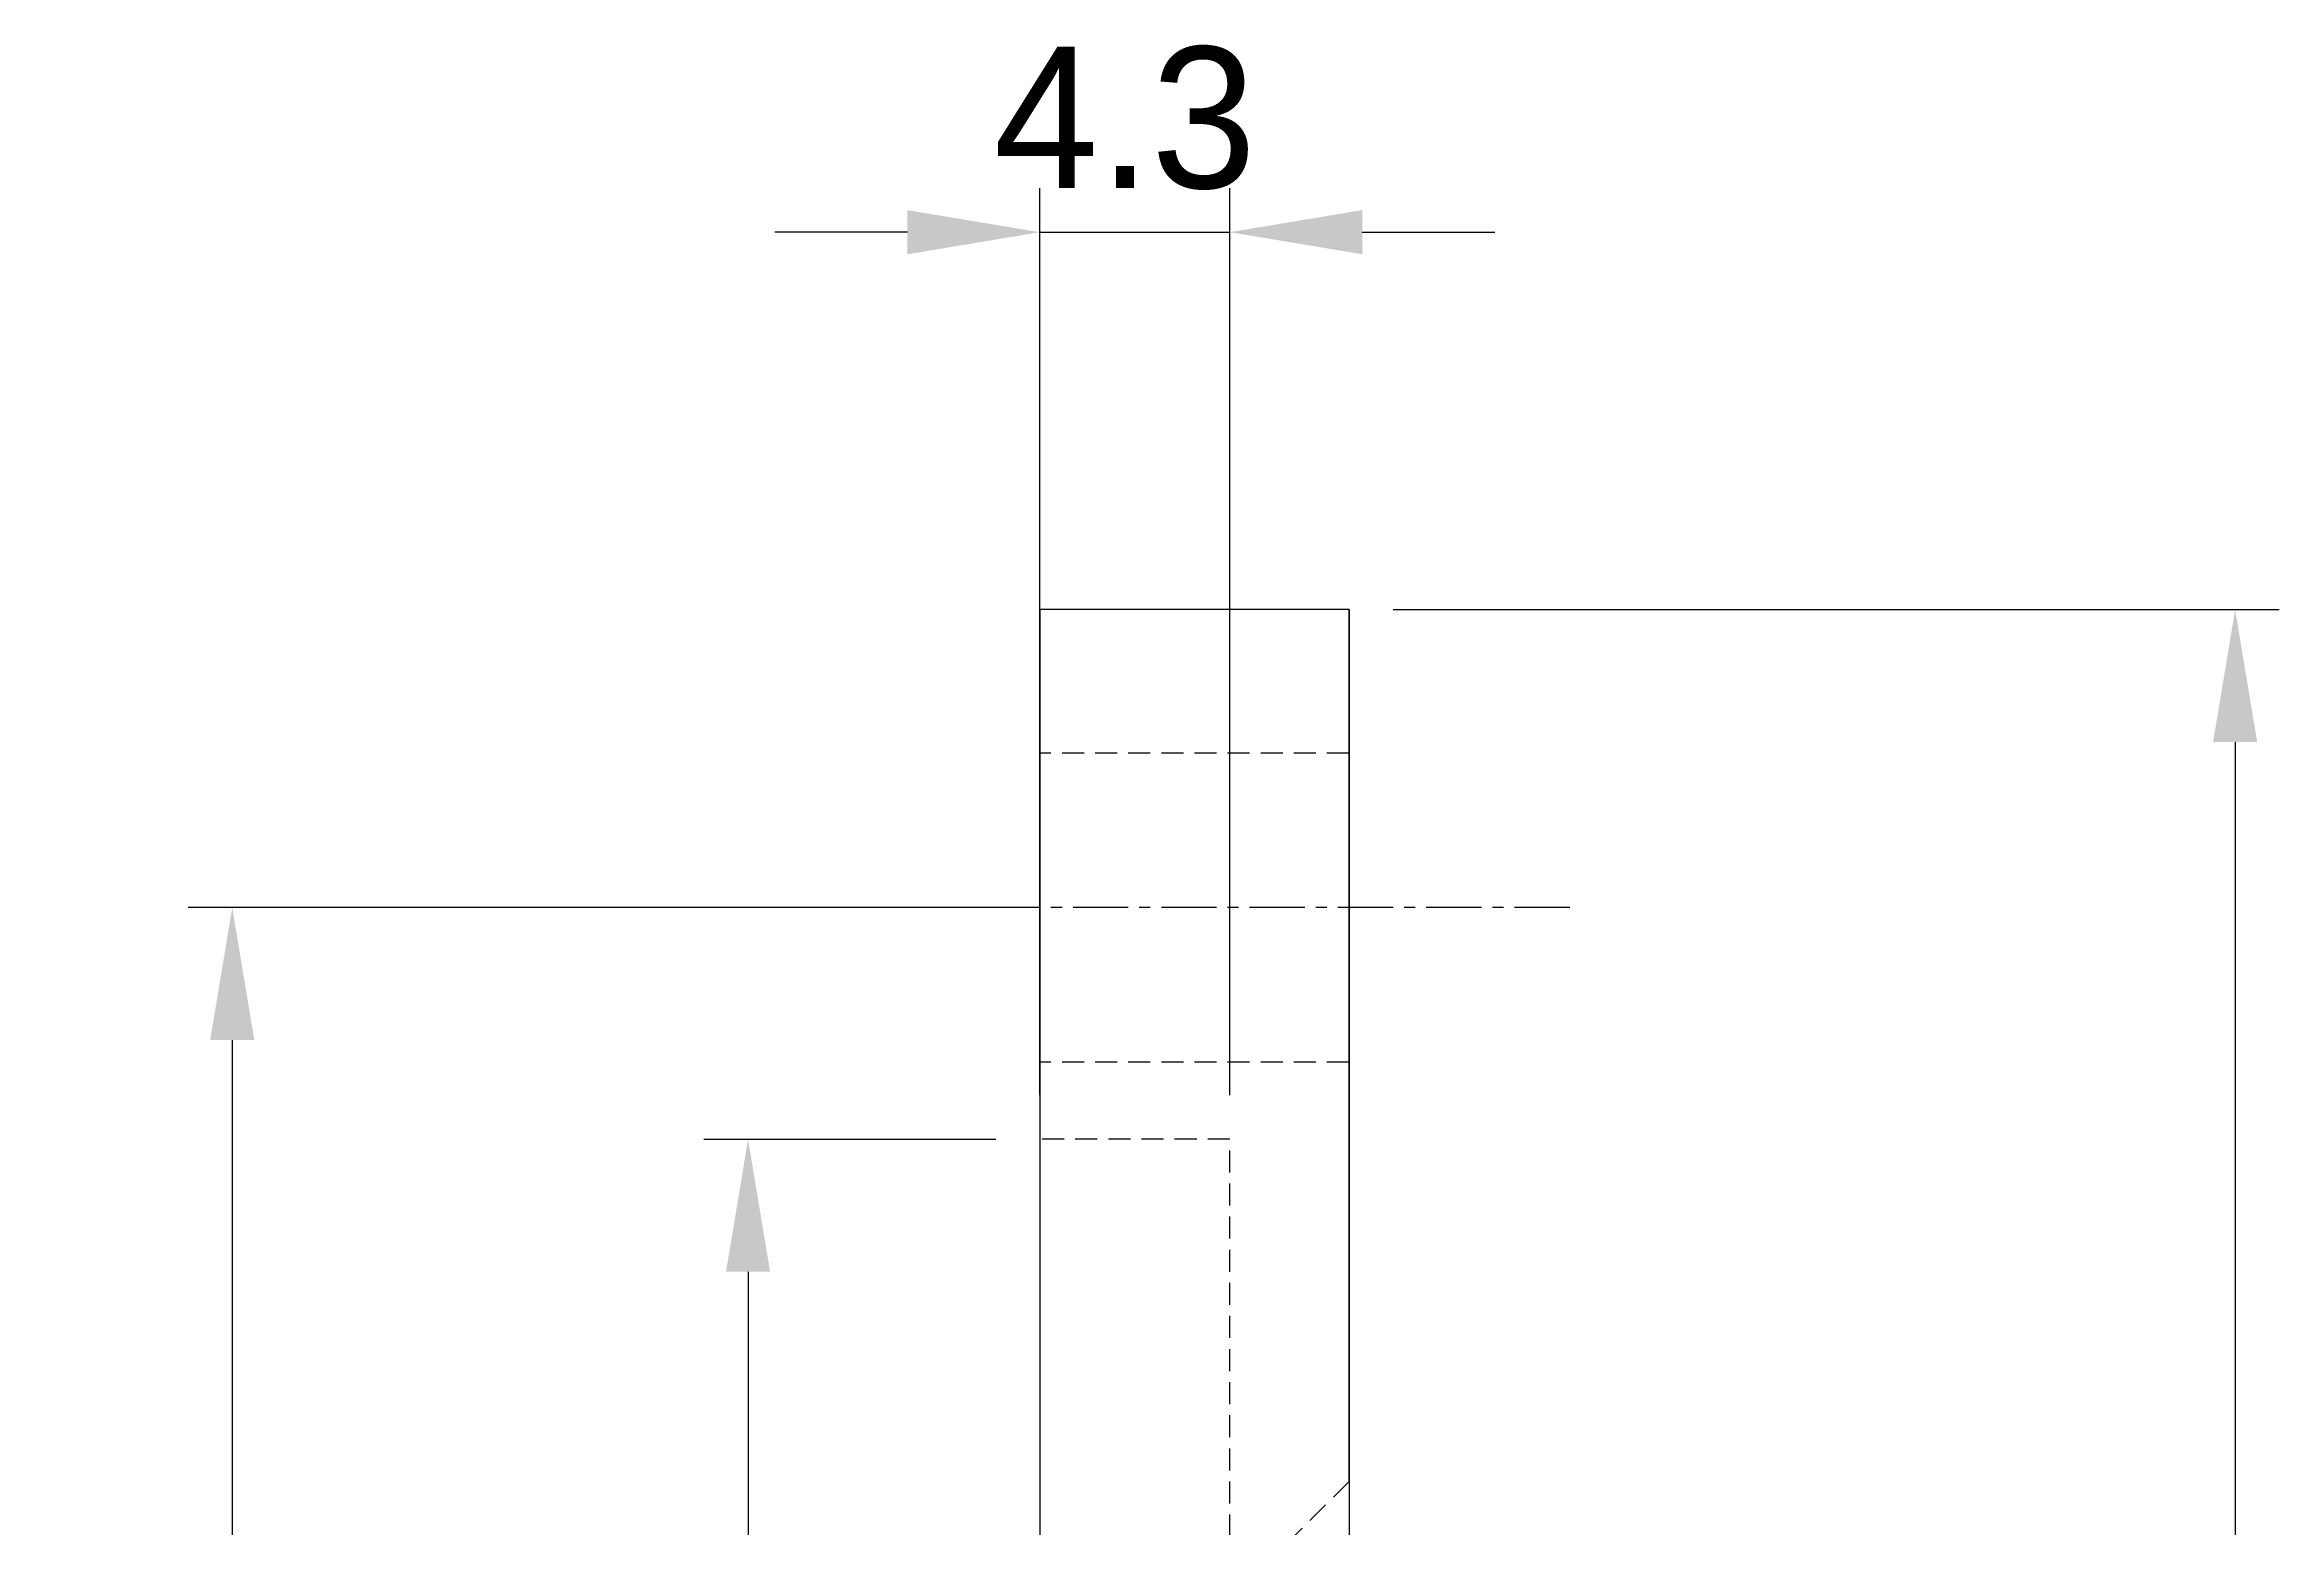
# Model space of a CAD drawing. Extents: x -16 to 152, y -4 to 131.
# Drawn here: x 101.6 to 152.2, y 97.4 to 130.9 of the extents above; entities that cross this region are included whole.
import ezdxf

# ---------------------------------------------------------------- set-up
doc = ezdxf.new("R2010")
doc.units = 0
doc.header["$MEASUREMENT"] = 0
doc.linetypes.add('CENTER', pattern=[2, 1.25, -0.25, 0.25, -0.25])
doc.linetypes.add('DASHED', pattern=[0.75, 0.5, -0.25])
doc.layers.get('0').update_dxf_attribs({"linetype": 'CONTINUOUS'})
doc.layers.get('DEFPOINTS').update_dxf_attribs({"linetype": 'CONTINUOUS'})
doc.layers.add('CENTER', color=1, linetype='CONTINUOUS')
doc.layers.add('SIZE', color=7, linetype='CONTINUOUS')
doc.dimstyles.get("Standard").update_dxf_attribs({"dimtxt": 0.18, "dimasz": 0.18, "dimexe": 0.18, "dimexo": 0.0625, "dimgap": 0.09, "dimtad": 0, "dimtih": 1, "dimtoh": 1, "dimdec": 4, "dimzin": 0, "dimdsep": 46, "dimtxsty": 'STANDARD', "dimcen": 0.09, "dimadec": 0, "dimazin": 0, "dimtfac": 1, "dimtdec": 4, "dimtofl": 0, "dimtmove": 2, "dimatfit": 3, "dimfxl": 1, "dimtolj": 1, "dimarcsym": 0})

# ---------------------------------------------------------------- blocks, each defined once
blk = doc.blocks.new('*U3')
at = {"layer": 'SIZE', "color": 0, "linetype": 'Continuous'}
blk.add_text('75', height=3.2, rotation=90, dxfattribs=at).set_placement((150.209, 77.987))
blk = doc.blocks.new('*D2')
at = {"layer": 'DEFPOINTS', "color": 0, "linetype": 'Continuous'}
for p in [(131.14, 118.153), (131.14, 43.153), (151.209, 43.153)]:
    blk.add_point(p, dxfattribs=at)
at = {"layer": 'SIZE', "color": 0, "linetype": 'Continuous'}
for p, q in [((132.14, 118.153), (152.209, 118.153)), ((151.209, 115.153), (151.209, 46.153)), ((132.14, 43.153), (152.209, 43.153))]:
    blk.add_line(p, q, dxfattribs=at)
for points in [[(150.709, 115.153), (151.709, 115.153), (151.209, 118.153)], [(150.709, 46.153), (151.709, 46.153), (151.209, 43.153)]]:
    blk.add_solid(points, dxfattribs=at)
at = {"layer": 'SIZE', "color": 7, "linetype": 'Continuous'}
blk.add_blockref('*U3', (0, 0), dxfattribs=at)
blk = doc.blocks.new('*U5')
at = {"layer": 'SIZE', "color": 0, "linetype": 'Continuous'}
blk.add_text('51', height=3.2, rotation=90, dxfattribs=at).set_placement((116.53, 78.52))
blk = doc.blocks.new('*D4')
at = {"layer": 'DEFPOINTS', "color": 0, "linetype": 'Continuous'}
for p in [(124.14, 106.153), (117.53, 55.153), (124.14, 55.153)]:
    blk.add_point(p, dxfattribs=at)
at = {"layer": 'SIZE', "color": 0, "linetype": 'Continuous'}
for p, q in [((123.14, 106.153), (116.53, 106.153)), ((117.53, 103.153), (117.53, 58.153)), ((123.14, 55.153), (116.53, 55.153))]:
    blk.add_line(p, q, dxfattribs=at)
for points in [[(117.03, 103.153), (118.03, 103.153), (117.53, 106.153)], [(117.03, 58.153), (118.03, 58.153), (117.53, 55.153)]]:
    blk.add_solid(points, dxfattribs=at)
at = {"layer": 'SIZE', "color": 7, "linetype": 'Continuous'}
blk.add_blockref('*U5', (0, 0), dxfattribs=at)
blk = doc.blocks.new('*U9')
at = {"layer": 'SIZE', "color": 0, "linetype": 'Continuous'}
blk.add_text('4.3', height=3.2, dxfattribs=at).set_placement((123.09, 127.702))
blk = doc.blocks.new('*D8')
at = {"layer": 'DEFPOINTS', "color": 0, "linetype": 'Continuous'}
for p in [(128.44, 126.702), (124.14, 106.153), (128.44, 106.153)]:
    blk.add_point(p, dxfattribs=at)
at = {"layer": 'SIZE', "color": 0, "linetype": 'Continuous'}
for p, q in [((124.14, 107.153), (124.14, 127.702)), ((128.44, 107.153), (128.44, 127.702)), ((121.14, 126.702), (118.14, 126.702)), ((124.14, 126.702), (128.44, 126.702)), ((131.44, 126.702), (134.44, 126.702))]:
    blk.add_line(p, q, dxfattribs=at)
for points in [[(121.14, 127.202), (121.14, 126.202), (124.14, 126.702)], [(131.44, 127.202), (131.44, 126.202), (128.44, 126.702)]]:
    blk.add_solid(points, dxfattribs=at)
at = {"layer": 'SIZE', "color": 7, "linetype": 'Continuous'}
blk.add_blockref('*U9', (0, 0), dxfattribs=at)
blk = doc.blocks.new('*U13')
at = {"layer": 'SIZE', "color": 0, "linetype": 'Continuous'}
blk.add_text('61.5', height=3.2, rotation=90, dxfattribs=at).set_placement((104.849, 76.387))
blk = doc.blocks.new('*D12')
at = {"layer": 'DEFPOINTS', "color": 0, "linetype": 'Continuous'}
for p in [(124.14, 111.403), (105.849, 49.903), (124.14, 49.903)]:
    blk.add_point(p, dxfattribs=at)
at = {"layer": 'SIZE', "color": 0, "linetype": 'Continuous'}
for p, q in [((123.14, 111.403), (104.849, 111.403)), ((105.849, 108.403), (105.849, 52.903)), ((123.14, 49.903), (104.849, 49.903))]:
    blk.add_line(p, q, dxfattribs=at)
for points in [[(105.349, 108.403), (106.349, 108.403), (105.849, 111.403)], [(105.349, 52.903), (106.349, 52.903), (105.849, 49.903)]]:
    blk.add_solid(points, dxfattribs=at)
at = {"layer": 'SIZE', "color": 7, "linetype": 'Continuous'}
blk.add_blockref('*U13', (0, 0), dxfattribs=at)

msp = doc.modelspace()

# ---------------------------------------------------------------- linework, layer by layer
at = {"color": 7, "linetype": 'Continuous'}
for p, q in [((124.14044, 118.15329), (124.14044, 43.15329)), ((131.14044, 118.15329), (124.14044, 118.15329)), ((131.14044, 118.15329), (131.14044, 43.15329)), ((131.14044, 98.40329), (131.14044, 118.15329))]:
    msp.add_line(p, q, dxfattribs=at)
at = {"color": 3, "linetype": 'DASHED'}
for p, q in [((131.14044, 114.90329), (124.14044, 114.90329)), ((131.14044, 107.90329), (124.14044, 107.90329)), ((128.44044, 106.15329), (124.14044, 106.15329)), ((128.44044, 55.15329), (128.44044, 106.15329)), ((131.14044, 98.40329), (129.64044, 96.90329))]:
    msp.add_line(p, q, dxfattribs=at)
at = {"layer": 'CENTER', "color": 1, "linetype": 'CENTER'}
msp.add_line((136.14044, 111.40329), (119.14044, 111.40329), dxfattribs=at)

# ---------------------------------------------------------------- dimensions: what is measured, and where the dimension line sits
at = {"layer": 'SIZE', "linetype": 'Continuous'}
dim = msp.add_linear_dim(base=(128.44044, 126.70207), p1=(124.14044, 106.15329), p2=(128.44044, 106.15329), dimstyle='STANDARD', dxfattribs=at)
dim.commit()
dim.dimension.update_dxf_attribs({"geometry": '*D8', "text_midpoint": (126.29044, 129.30207)})
for base, p1, p2, picture, middle in [((151.20877, 43.15329), (131.14044, 118.15329), (131.14044, 43.15329), '*D2', (148.60877, 80.65329)), ((105.84911, 49.90329), (124.14044, 111.40329), (124.14044, 49.90329), '*D12', (103.24911, 80.65329)), ((117.52971, 55.15329), (124.14044, 106.15329), (124.14044, 55.15329), '*D4', (114.92971, 80.65329))]:
    dim = msp.add_linear_dim(base=base, p1=p1, p2=p2, angle=90, dimstyle='STANDARD', dxfattribs=at)
    dim.commit()
    dim.dimension.update_dxf_attribs({"geometry": picture, "text_midpoint": middle})

doc.saveas('drawing.dxf')
